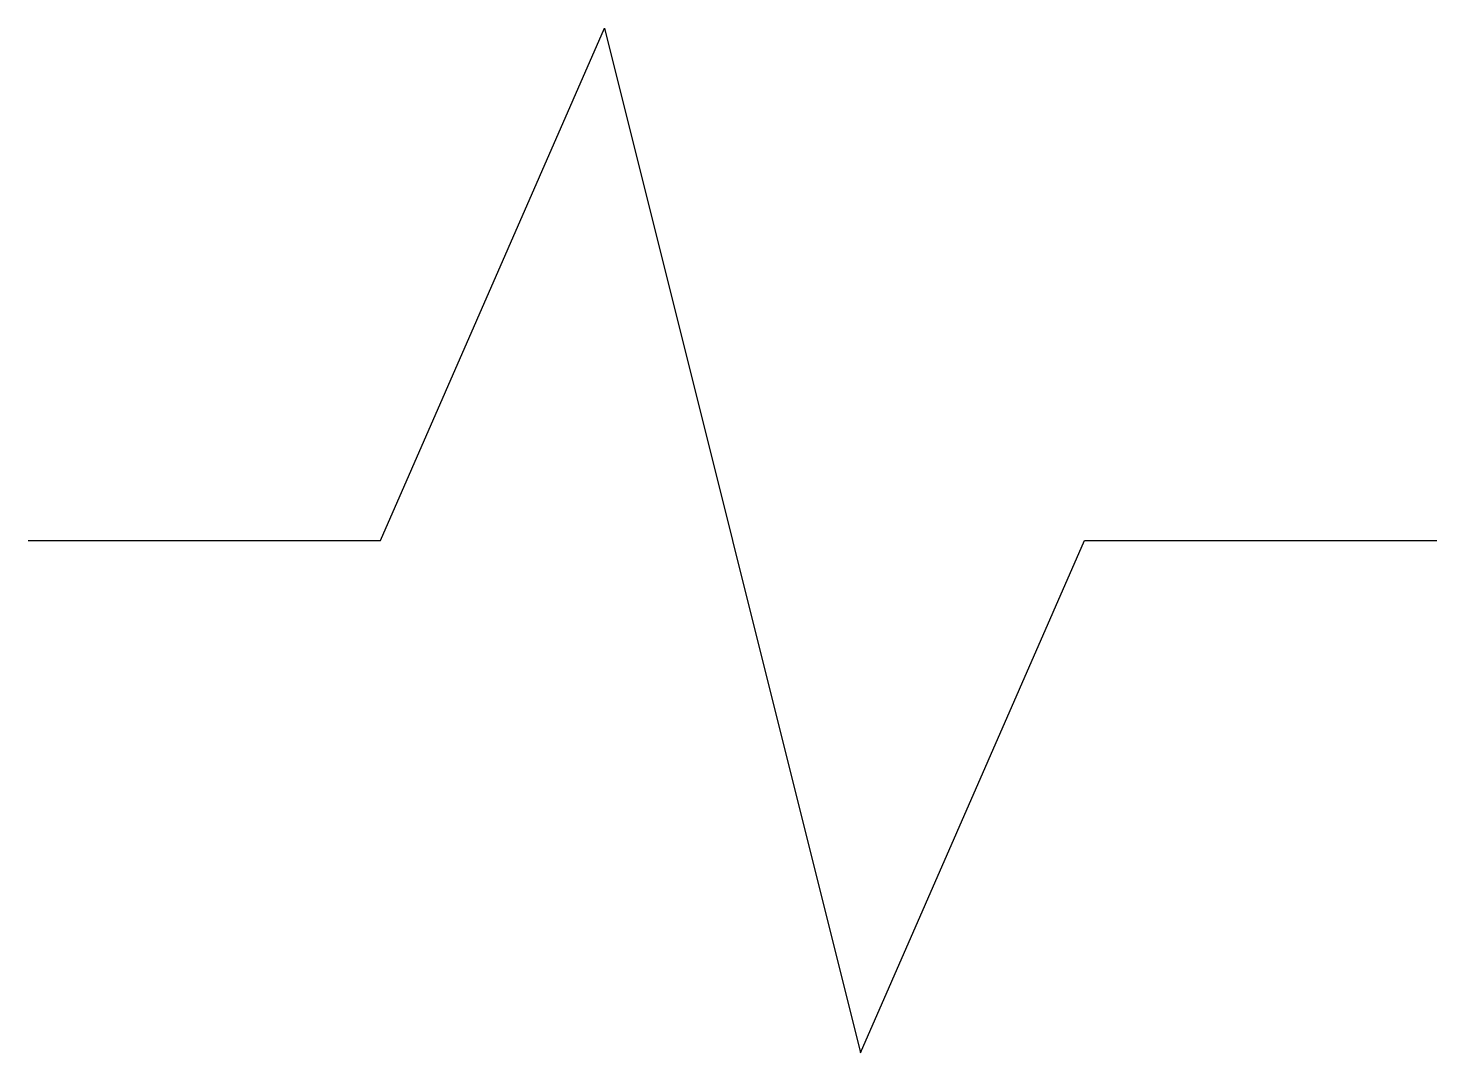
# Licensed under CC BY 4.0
# Model space of a CAD drawing. Header units: millimetres. Extents: x -4 to 4, y -2.91 to 2.91.
import ezdxf

# ---------------------------------------------------------------- set-up
doc = ezdxf.new("R2010")
doc.units = ezdxf.units.MM

# ---------------------------------------------------------------- blocks, each defined once
blk = doc.blocks.new('*U10')
at = {"color": 0, "linetype": 'ByBlock', "lineweight": -2, "transparency": 16777216}
for p, q in [((-2, 0), (-0.7276, 2.9104)), ((-0.7276, 2.9104), (0.7276, -2.9104)), ((-3, 0), (-2, 0)), ((0.7276, -2.9104), (2, 0)), ((2, 0), (3, 0)), ((3, 0), (4, 0)), ((-4, 0), (-3, 0))]:
    blk.add_line(p, q, dxfattribs=at)

msp = doc.modelspace()

# ---------------------------------------------------------------- block references
msp.add_blockref('*U10', (0, 0))

doc.saveas('drawing.dxf')
